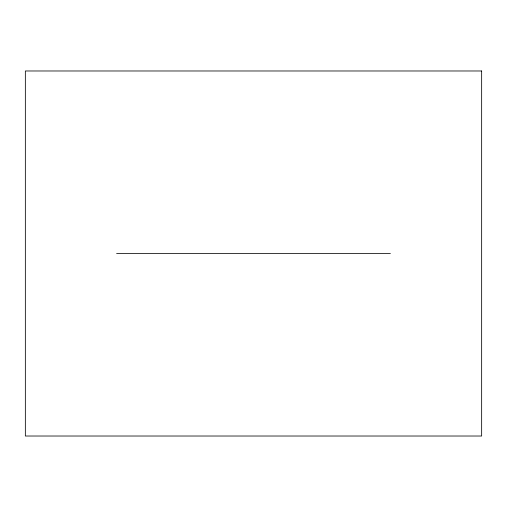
<?xml version="1.0" encoding="UTF-8"?>
<svg xmlns="http://www.w3.org/2000/svg" width="507" height="507" viewBox="0 0 507 507"><rect width="100%" height="100%" fill="white"/><g stroke="black" fill="none" stroke-linecap="round" stroke-linejoin="round"><path stroke-width="0.76" d="M116.61 253.5L390.39 253.5M481.65 70.98L25.35 70.98L25.35 436.02L481.65 436.02L481.65 70.98"/></g></svg>
